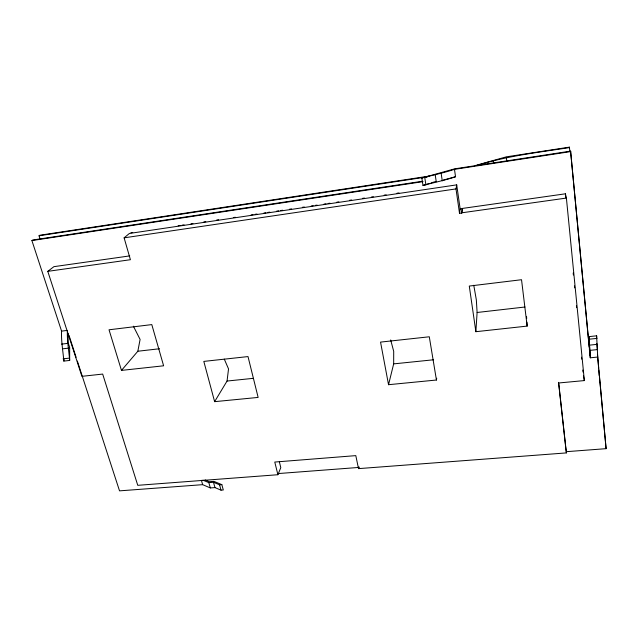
<?xml version="1.0" encoding="UTF-8"?>
<svg xmlns="http://www.w3.org/2000/svg" width="638" height="638" viewBox="0 0 638 638"><rect width="100%" height="100%" fill="white"/><g stroke="black" fill="none" stroke-linecap="round" stroke-linejoin="round"><path stroke-width="0.96" d="M68.13 333.594L68.138 342.718L69.662 347.375L69.678 360.43L63.848 361.092C63.018 351.115 61.12 341.306 61.575 331.122L31.9 240.566L32.729 240.016L422.189 181.288M436.703 378.206L436.44 380.025L388.534 384.698L393.67 363.883L393.702 351.347L390.679 339.958M526.916 322.182L527.155 326.098L475.868 331.696L477.104 312.484L476.339 299.9L473.771 285.266M214.623 401.661L203.817 361.403L248.007 356.578L258.135 397.418L214.623 401.661L227.048 381.046L228.532 368.916L224.281 359.114M47.778 271.349L130.415 259.714L124.115 237.838L129.402 233.46L456.704 184.861L455.995 188.912L459.52 213.355L461.76 213.044L462.343 208.443L565.388 193.808L566.392 198.067L584.352 380.583L558.697 382.983L566.4 452.908L358.516 468.627L355.805 455.628L274.771 462.048L277.905 474.72L137.76 485.319L102.67 374.075L81.911 376.332L47.778 271.349L53.927 266.66L129.729 255.902M461.76 213.044L462.343 208.443M459.52 213.355L460.165 208.985L456.704 184.861M121.475 370.399L163.615 365.797L151.796 324.598L109.026 329.79L121.475 370.399L137.84 351.235L140.097 339.424L133.382 326.185M358.516 468.627L358.987 466.841M277.905 474.72L280.792 467.646L279.372 461.856M40.242 239.513L39.03 235.773L39.835 235.239L429.478 176.056M590.038 355.302L588.97 336.625L596.626 335.819L597.726 357.057L590.278 357.798L570.587 151.126L477.128 165.409C507.098 155.895 538.456 152.378 569.519 147.593L569.383 147.147L506.317 156.852L474.17 165.864L454.567 168.855L421.822 178.01L422.994 185.435L429.246 183.497M431.033 182.939L435.491 181.551M422.994 185.435C433.848 182.572 444.853 180.339 455.54 176.742L454.471 169.341L570.731 151.597M443.322 180.083L455.54 176.742M421.822 178.01C432.716 175.147 443.745 172.906 454.471 169.341M39.03 235.773L427.556 176.814M31.9 240.566L423.058 181.639M130.957 232.766L132.728 232.503M178.154 225.756L180.123 225.461M182.093 225.166L184.063 224.879M190.969 223.85L192.939 223.555M203.785 221.944L205.755 221.657M216.601 220.046L218.571 219.751M233.356 217.55L235.326 217.263M251.101 214.918L253.071 214.623M255.041 214.328L257.018 214.033M263.917 213.012L265.886 212.717M267.856 212.422L269.834 212.135M276.733 211.106L278.702 210.811M280.672 210.524L282.65 210.229M289.548 209.2L291.518 208.913M302.364 207.302L304.334 207.007M311.232 205.978L313.21 205.683M315.18 205.396L317.15 205.101M324.048 204.072L326.018 203.785M327.996 203.49L329.966 203.195M336.864 202.174L338.834 201.879M349.68 200.268L351.65 199.973M362.496 198.362L364.465 198.067M371.372 197.046L373.342 196.751M384.188 195.14L386.157 194.845M397.003 193.234L398.973 192.939M124.115 237.838L455.995 188.912M460.165 208.985L462.375 208.666M461.729 212.813L566.392 198.067M61.575 331.122L67.389 330.404C66.958 340.604 68.848 350.437 69.678 360.43M61.567 344.121L67.405 343.427M63.098 348.771L68.928 348.093M63.098 358.843L68.944 358.173M137.84 351.235L159.572 348.747M477.104 312.484L524.978 307.014M590.278 357.798L589.217 339.201L596.865 338.403M227.048 381.046L253.262 378.342M393.67 363.883L433.601 359.776M589.472 345.142L597.032 344.361M589.959 350.358L597.511 349.592M277.777 473.595L359.114 467.415M566.424 451.672L606.1 448.666L597.726 357.057M202.86 480.127L208.833 482.631L213.475 482.28L219.552 484.808L221.833 484.641L223.308 489.984L221.027 490.151L214.958 487.591L210.325 487.926L202.645 484.665L119.529 490.853L77.365 361.1M221.833 484.641L213.945 481.371L209.312 481.722L205.077 479.951M69.056 335.524L76.129 357.312M201.401 480.286L202.645 484.665M208.833 482.631L210.325 487.926M213.475 482.28L214.958 487.591M219.552 484.808L221.027 490.151M606.1 448.666L599.385 376.324M388.534 384.698L380.551 342.104L429.294 336.784L436.44 380.025M583.507 375.886L584.352 380.583M424.756 177.563L425.921 185.004M435.132 174.365L436.256 181.782M441.161 173.448L442.27 180.881M475.868 331.696L469.281 286.055L521.533 279.715L527.155 326.098M487.249 162.275L487.488 164.126M493.334 161.342L493.573 163.2M565.619 446.496L566.4 452.908M506.325 157.315L506.771 161.015M558.537 382.353L565.507 445.579M565.388 193.808L565.778 197.764M573.203 273.016L573.395 275.002M574.471 285.888L574.671 287.874M576.425 305.69L576.624 307.675M581.505 357.176L581.704 359.162M582.781 370.048L582.972 372.034M588.97 336.625L589.217 339.201M570.587 151.126L589.169 347.088M589.36 349.066L589.735 353.021M569.383 147.147L569.894 151.565M596.857 343.563L597.327 348.787M598.619 367.99L597.495 354.377M598.803 369.944L599.138 375.503M599.433 380.719L599.584 382.369M526.565 316.647L526.685 318.545M596.626 335.819L596.713 338.722M63.848 359.234L63.848 361.092"/></g></svg>
